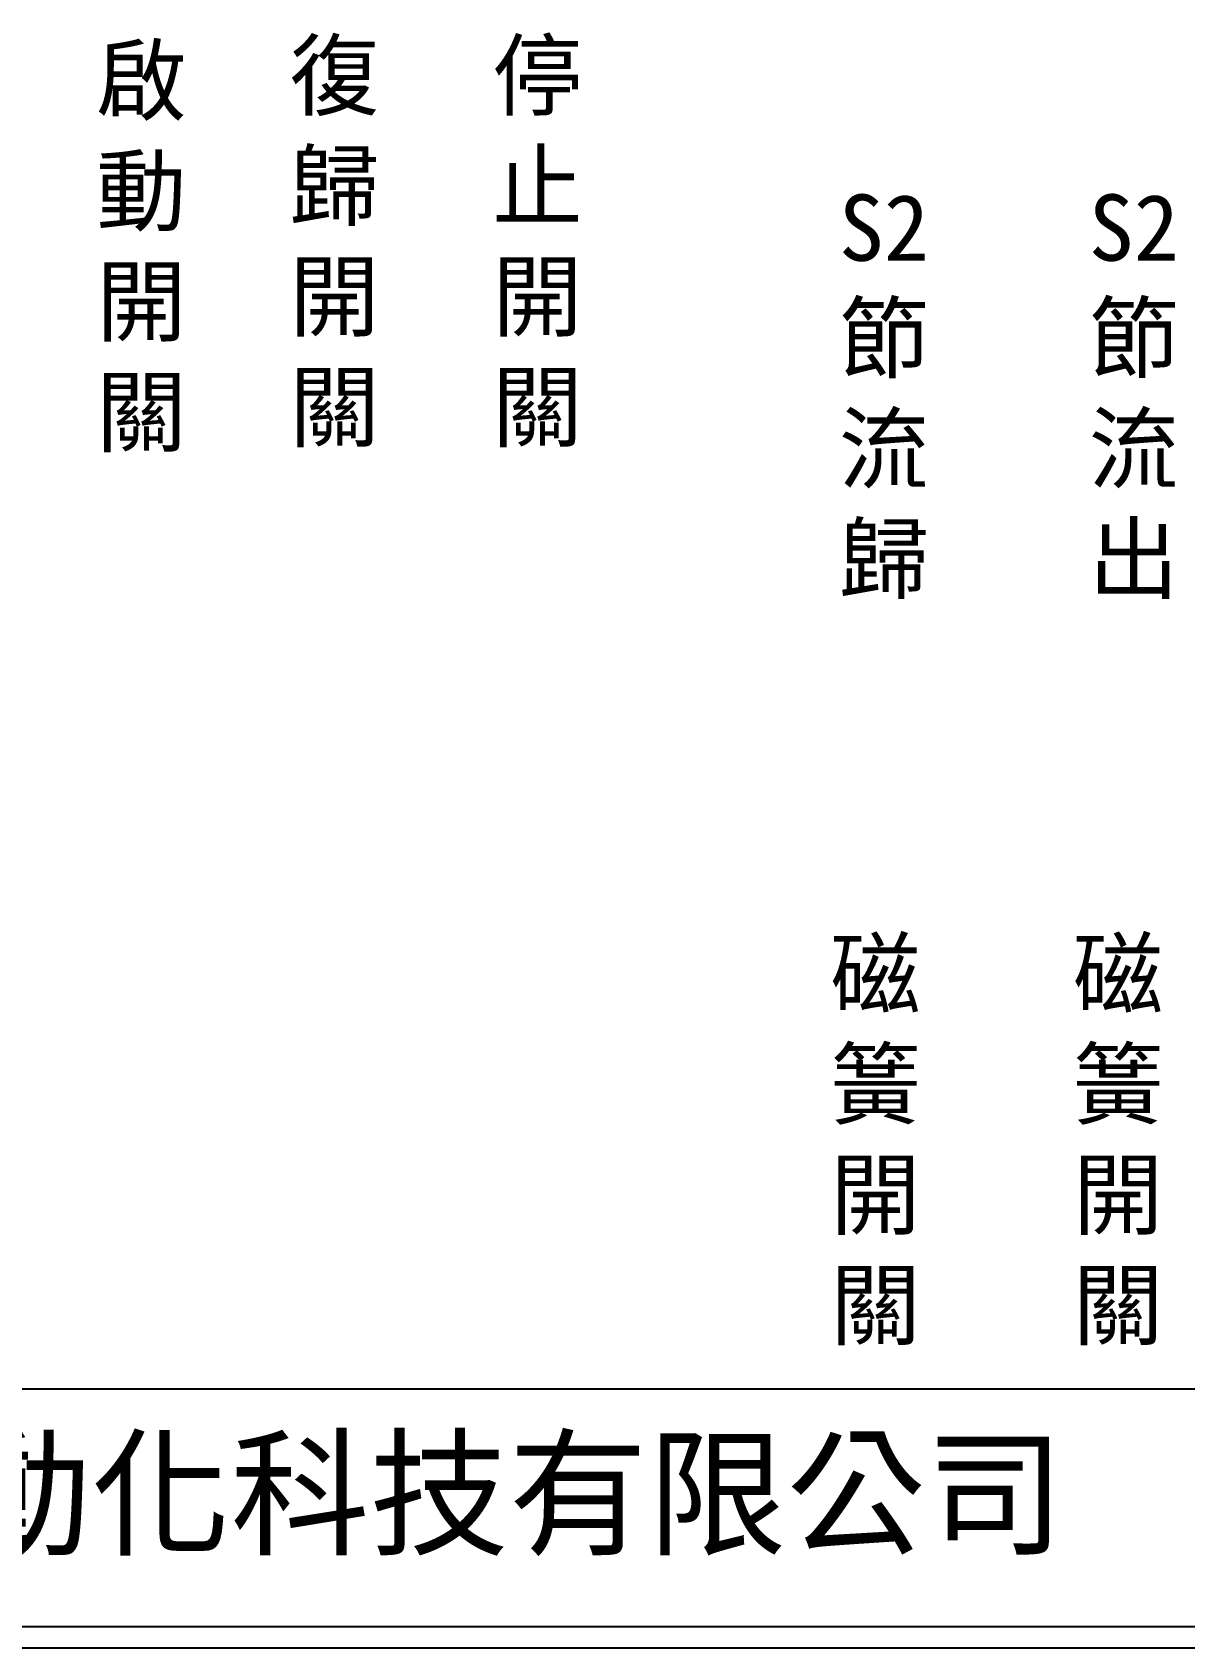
# Model space of a CAD drawing. Extents: x 275 to 562, y 265 to 469.
# Drawn here: x 342.7 to 410.6, y 264.9 to 360.1 of the extents above; entities that cross this region are included whole.
import ezdxf

# ---------------------------------------------------------------- set-up
doc = ezdxf.new("R2010")
doc.units = 0
doc.layers.add('圖框層', color=7, linetype='CONTINUOUS')
doc.layers.add('標尺寸層', color=3, linetype='CONTINUOUS')
doc.styles.add('CNS', font='romanc.shx', dxfattribs={"bigfont": 'chineset.shx'})
doc.styles.add('STSL', font='kaiu.ttf')

msp = doc.modelspace()

# ---------------------------------------------------------------- linework, layer by layer
at = {"layer": '圖框層', "color": 7}
for p, q in [((276.148, 280.195), (560.648, 280.195)), ((276.148, 266.195), (560.648, 266.195)), ((274.898, 264.945), (561.898, 264.945))]:
    msp.add_line(p, q, dxfattribs=at)

# ---------------------------------------------------------------- texts
at = {"layer": '圖框層', "color": 4, "style": 'STSL'}
msp.add_text('泓陞自動化科技有限公司', height=6, dxfattribs=at).set_placement((313.501, 271.022))
at = {"layer": '標尺寸層', "color": 7, "char_height": 3.9, "style": 'CNS'}
for s, insert, width, attachment_point in [('{\\fDFKai-SB|b0|i0|c136|p65;啟動開關}', (346.512, 359.179), 4.96081, 1), ('{\\fDFKai-SB|b0|i0|c136|p65;復歸開關}', (360.542, 347.555), 6.57065, 5), ('{\\fDFKai-SB|b0|i0|c136|p65;停止開關}', (372.487, 347.555), 6.57065, 5), ('{\\fDFKai-SB|b0|i0|c136|p65;S2節流歸}', (392.891, 338.611), 4.96081, 5), ('{\\fDFKai-SB|b0|i0|c136|p65;S2節流出}', (407.603, 338.611), 4.96081, 5), ('{\\fDFKai-SB|b0|i0|c136|p65;磁簧開關}', (392.398, 294.665), 4.96081, 5), ('{\\fDFKai-SB|b0|i0|c136|p65;磁簧開關}', (406.679, 294.665), 4.96081, 5)]:
    msp.add_mtext(s, dxfattribs=dict(at, insert=insert, width=width, attachment_point=attachment_point))

doc.saveas('drawing.dxf')
